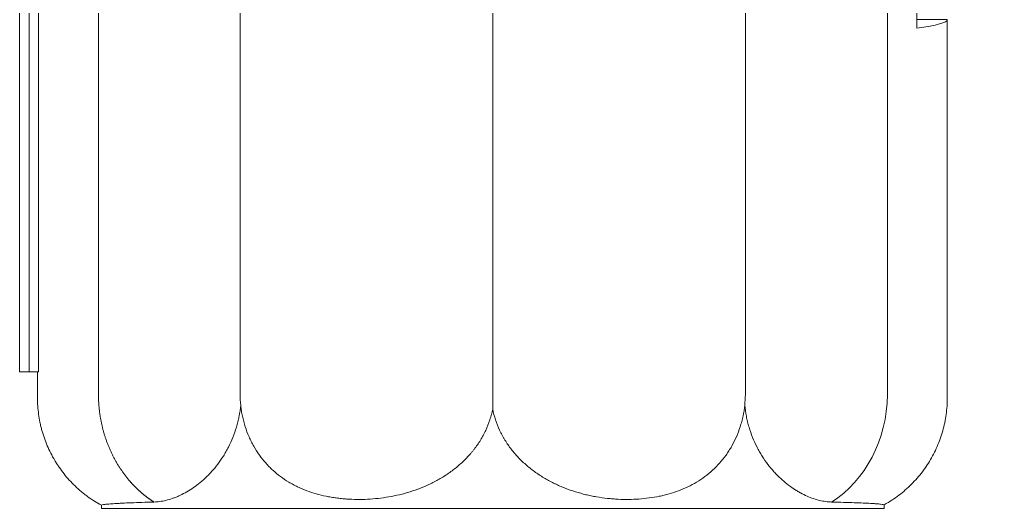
# Model space of a CAD drawing. Header units: inches. Extents: x 21126 to 21898, y -6726 to -5634.
# Drawn here: x 21162.8 to 21215.6, y -6566.3 to -6539.9 of the extents above; entities that cross this region are included whole.
import ezdxf

# ---------------------------------------------------------------- set-up
doc = ezdxf.new("R2010")
doc.units = ezdxf.units.IN
doc.header["$LTSCALE"] = 4.84
doc.header["$MEASUREMENT"] = 0
doc.linetypes.add('CENTER', pattern=[0.6, 0.375, -0.075, 0.075, -0.075])
doc.layers.get('0').update_dxf_attribs({"linetype": 'CONTINUOUS', "lineweight": 13})

msp = doc.modelspace()

# ---------------------------------------------------------------- linework, layer by layer
at = {"ltscale": 0.5}
for p, q in [((21167.03, -6483.675), (21167.03, -6560.162)), ((21174.665, -6560.045), (21174.665, -6483.792)), ((21188.282, -6560.03), (21188.282, -6483.807)), ((21201.899, -6483.792), (21201.899, -6560.045)), ((21162.782, -6558.919), (21162.782, -6528.919)), ((21163.295, -6558.919), (21163.295, -6528.919)), ((21163.794, -6558.919), (21163.794, -6528.919)), ((21209.551, -6560.162), (21209.551, -6534.872)), ((21211.136, -6534.698), (21211.136, -6540.381)), ((21212.782, -6539.919), (21211.136, -6539.919)), ((21212.782, -6542.419), (21212.782, -6539.919)), ((21212.782, -6560.317), (21212.782, -6540.419)), ((21212.782, -6560.317), (21212.782, -6542.419)), ((21163.295, -6558.919), (21162.782, -6558.919)), ((21163.794, -6558.919), (21163.295, -6558.919)), ((21163.746, -6558.919), (21163.746, -6560.318)), ((21163.746, -6560.318), (21163.746, -6558.919)), ((21167.193, -6566.286), (21167.193, -6566.117)), ((21167.193, -6566.117), (21167.193, -6566.286)), ((21209.371, -6566.097), (21209.371, -6566.286)), ((21209.371, -6566.286), (21209.371, -6566.097)), ((21209.371, -6566.286), (21167.193, -6566.286))]:
    msp.add_line(p, q, dxfattribs=at)
for centre, major_axis, ratio, start_param, end_param in [((21188.282, -6539.919), (24.5, 0), 0.052408, 5.914551, 6.283185), ((21203.822, -6560.162), (0.201, 6.597), 0.868033, 3.672309, 4.738884)]:
    msp.add_ellipse(centre, major_axis=major_axis, ratio=ratio, start_param=start_param, end_param=end_param, dxfattribs=at)
at = {"color": 1, "linetype": 'CENTER'}
msp.add_spline([(21200.396, -6608.575), (21208.638, -6619.388), (21210.448, -6620.147), (21234.995, -6623.39), (21254.797, -6603.619), (21262.91, -6553.294), (21269.827, -6482.863)], degree=3, dxfattribs=at)
at = {"ltscale": 0.5}
for points, knots in [([(21167.193, -6566.117), (21166.935, -6565.977), (21166.687, -6565.819), (21166.389, -6565.601), (21166.33, -6565.556), (21166.242, -6565.488), (21166.213, -6565.464), (21166.156, -6565.418), (21166.013, -6565.299), (21165.876, -6565.176), (21165.558, -6564.87), (21165.36, -6564.653), (21165.086, -6564.308), (21164.999, -6564.19), (21164.873, -6564.007), (21164.832, -6563.945), (21164.771, -6563.852), (21164.752, -6563.82), (21164.713, -6563.757), (21164.693, -6563.725), (21164.523, -6563.439), (21164.39, -6563.176), (21164.16, -6562.636), (21164.063, -6562.359), (21163.964, -6562.003), (21163.946, -6561.932), (21163.911, -6561.787), (21163.895, -6561.715), (21163.85, -6561.496), (21163.826, -6561.35), (21163.766, -6560.911), (21163.746, -6560.615), (21163.746, -6560.318)], [0, 0, 0, 0, 0.125, 0.125, 0.15625, 0.15625, 0.171875, 0.171875, 0.1875, 0.25, 0.25, 0.375, 0.375, 0.4375, 0.4375, 0.46875, 0.46875, 0.484375, 0.484375, 0.5, 0.5, 0.625, 0.625, 0.75, 0.75, 0.78125, 0.78125, 0.8125, 0.8125, 0.875, 0.875, 1, 1, 1, 1]), ([(21163.746, -6560.318), (21163.746, -6560.615), (21163.766, -6560.911), (21163.826, -6561.35), (21163.85, -6561.496), (21163.895, -6561.715), (21163.911, -6561.787), (21163.946, -6561.932), (21163.964, -6562.003), (21164.063, -6562.359), (21164.16, -6562.636), (21164.39, -6563.176), (21164.523, -6563.439), (21164.693, -6563.725), (21164.713, -6563.757), (21164.752, -6563.82), (21164.771, -6563.852), (21164.832, -6563.945), (21164.873, -6564.007), (21164.999, -6564.19), (21165.086, -6564.308), (21165.36, -6564.653), (21165.558, -6564.87), (21165.876, -6565.176), (21166.013, -6565.299), (21166.156, -6565.418), (21166.213, -6565.464), (21166.242, -6565.488), (21166.33, -6565.556), (21166.389, -6565.601), (21166.687, -6565.819), (21166.935, -6565.977), (21167.193, -6566.117)], [0, 0, 0, 0, 0.125, 0.125, 0.1875, 0.1875, 0.21875, 0.21875, 0.25, 0.25, 0.375, 0.375, 0.5, 0.5, 0.515625, 0.515625, 0.53125, 0.53125, 0.5625, 0.5625, 0.625, 0.625, 0.75, 0.75, 0.8125, 0.828125, 0.828125, 0.84375, 0.84375, 0.875, 0.875, 1, 1, 1, 1]), ([(21167.03, -6560.162), (21167.031, -6560.189), (21167.031, -6560.243), (21167.033, -6560.323), (21167.036, -6560.405), (21167.039, -6560.486), (21167.044, -6560.568), (21167.049, -6560.65), (21167.055, -6560.732), (21167.063, -6560.815), (21167.071, -6560.898), (21167.08, -6560.981), (21167.09, -6561.064), (21167.101, -6561.148), (21167.113, -6561.232), (21167.126, -6561.316), (21167.14, -6561.4), (21167.155, -6561.484), (21167.171, -6561.568), (21167.188, -6561.653), (21167.206, -6561.737), (21167.225, -6561.822), (21167.245, -6561.906), (21167.266, -6561.991), (21167.288, -6562.075), (21167.312, -6562.16), (21167.336, -6562.244), (21167.361, -6562.328), (21167.388, -6562.412), (21167.415, -6562.496), (21167.444, -6562.58), (21167.473, -6562.663), (21167.504, -6562.747), (21167.536, -6562.83), (21167.568, -6562.912), (21167.602, -6562.995), (21167.637, -6563.077), (21167.673, -6563.159), (21167.71, -6563.24), (21167.748, -6563.321), (21167.787, -6563.401), (21167.827, -6563.481), (21167.869, -6563.56), (21167.911, -6563.639), (21167.954, -6563.718), (21167.998, -6563.795), (21168.044, -6563.873), (21168.09, -6563.949), (21168.137, -6564.025), (21168.185, -6564.1), (21168.234, -6564.175), (21168.284, -6564.248), (21168.335, -6564.321), (21168.387, -6564.393), (21168.44, -6564.465), (21168.494, -6564.535), (21168.548, -6564.605), (21168.604, -6564.674), (21168.66, -6564.742), (21168.707, -6564.796), (21168.743, -6564.838), (21168.768, -6564.867), (21168.794, -6564.896), (21168.82, -6564.924), (21168.846, -6564.953), (21168.872, -6564.981), (21168.899, -6565.009), (21168.925, -6565.037), (21168.952, -6565.064), (21168.978, -6565.092), (21169.005, -6565.119), (21169.032, -6565.146), (21169.06, -6565.173), (21169.087, -6565.2), (21169.114, -6565.226), (21169.142, -6565.253), (21169.17, -6565.279), (21169.197, -6565.305), (21169.225, -6565.33), (21169.254, -6565.356), (21169.282, -6565.381), (21169.31, -6565.406), (21169.339, -6565.431), (21169.367, -6565.455), (21169.396, -6565.48), (21169.425, -6565.504), (21169.454, -6565.528), (21169.483, -6565.552), (21169.512, -6565.575), (21169.541, -6565.598), (21169.57, -6565.622), (21169.6, -6565.644), (21169.63, -6565.667), (21169.659, -6565.689), (21169.689, -6565.712), (21169.719, -6565.733), (21169.749, -6565.755), (21169.779, -6565.777), (21169.809, -6565.798), (21169.839, -6565.819), (21169.87, -6565.84), (21169.9, -6565.86), (21169.931, -6565.881), (21169.961, -6565.901), (21169.992, -6565.921), (21170.012, -6565.934), (21170.023, -6565.94)], [0, 0, 0, 0, 0.01141, 0.022876, 0.034398, 0.045976, 0.057608, 0.069296, 0.081037, 0.092832, 0.104679, 0.116579, 0.128531, 0.140533, 0.152586, 0.164689, 0.17684, 0.18904, 0.201288, 0.213582, 0.225922, 0.238307, 0.250736, 0.263209, 0.275725, 0.288282, 0.300879, 0.313517, 0.326193, 0.338907, 0.351658, 0.364445, 0.377266, 0.390121, 0.403009, 0.415928, 0.428878, 0.441857, 0.454864, 0.467898, 0.480957, 0.494042, 0.507149, 0.520279, 0.53343, 0.5466, 0.559789, 0.572995, 0.586216, 0.599453, 0.612702, 0.625964, 0.639236, 0.652517, 0.665807, 0.679103, 0.692405, 0.70571, 0.719019, 0.732328, 0.738187, 0.744046, 0.749904, 0.755762, 0.76162, 0.767477, 0.773333, 0.779189, 0.785044, 0.790897, 0.79675, 0.802601, 0.808451, 0.814299, 0.820146, 0.825991, 0.831835, 0.837676, 0.843515, 0.849352, 0.855187, 0.86102, 0.86685, 0.872677, 0.878502, 0.884323, 0.890142, 0.895958, 0.901771, 0.90758, 0.913386, 0.919189, 0.924988, 0.930783, 0.936575, 0.942362, 0.948146, 0.953925, 0.959701, 0.965471, 0.971238, 0.977, 0.982757, 0.98851, 0.994257, 1, 1, 1, 1]), ([(21188.282, -6560.03), (21188.282, -6560.179), (21188.282, -6560.328), (21188.282, -6560.626), (21188.282, -6560.776), (21188.282, -6560.925)], [0, 0, 0, 0, 0.5, 0.5, 1, 1, 1, 1]), ([(21212.782, -6560.317), (21212.782, -6560.468), (21212.772, -6560.768), (21212.726, -6561.217), (21212.649, -6561.662), (21212.542, -6562.1), (21212.406, -6562.529), (21212.24, -6562.95), (21212.046, -6563.358), (21211.826, -6563.75), (21211.578, -6564.127), (21211.305, -6564.487), (21211.009, -6564.827), (21210.691, -6565.145), (21210.35, -6565.442), (21209.99, -6565.715), (21209.661, -6565.931), (21209.452, -6566.052), (21209.371, -6566.097)], [0, 0, 0, 0, 0.064036, 0.128073, 0.192109, 0.256146, 0.320182, 0.384218, 0.448255, 0.512291, 0.576327, 0.640364, 0.7044, 0.768437, 0.832473, 0.896509, 0.960546, 1, 1, 1, 1]), ([(21209.371, -6566.097), (21209.452, -6566.052), (21209.661, -6565.931), (21209.99, -6565.715), (21210.35, -6565.442), (21210.691, -6565.145), (21211.009, -6564.827), (21211.305, -6564.487), (21211.578, -6564.127), (21211.826, -6563.75), (21212.046, -6563.358), (21212.24, -6562.95), (21212.406, -6562.529), (21212.542, -6562.1), (21212.649, -6561.662), (21212.726, -6561.217), (21212.772, -6560.768), (21212.782, -6560.468), (21212.782, -6560.317)], [0, 0, 0, 0, 0.039454, 0.103491, 0.167527, 0.231563, 0.2956, 0.359636, 0.423673, 0.487709, 0.551745, 0.615782, 0.679818, 0.743854, 0.807891, 0.871927, 0.935964, 1, 1, 1, 1]), ([(21170.023, -6565.94), (21170.074, -6565.939), (21170.126, -6565.936), (21170.231, -6565.927), (21170.284, -6565.921), (21170.446, -6565.899), (21170.664, -6565.858), (21170.891, -6565.793), (21171.064, -6565.734), (21171.151, -6565.702), (21171.239, -6565.667), (21171.298, -6565.642), (21171.327, -6565.629), (21171.475, -6565.564), (21171.594, -6565.505), (21171.832, -6565.374), (21171.952, -6565.301), (21172.19, -6565.143), (21172.309, -6565.056), (21172.547, -6564.868), (21172.665, -6564.766), (21172.812, -6564.628), (21172.842, -6564.6), (21172.9, -6564.543), (21172.958, -6564.485), (21173.016, -6564.424), (21173.073, -6564.363), (21173.102, -6564.332), (21173.243, -6564.175), (21173.353, -6564.043), (21173.565, -6563.764), (21173.666, -6563.617), (21173.812, -6563.386), (21173.883, -6563.267), (21173.951, -6563.144), (21173.996, -6563.061), (21174.018, -6563.019), (21174.126, -6562.808), (21174.206, -6562.634), (21174.349, -6562.275), (21174.414, -6562.091), (21174.498, -6561.806), (21174.537, -6561.662), (21174.571, -6561.515), (21174.587, -6561.44), (21174.592, -6561.415), (21174.603, -6561.366), (21174.608, -6561.341), (21174.651, -6561.116), (21174.679, -6560.917), (21174.698, -6560.717)], [0, 0, 0, 0, 0.03125, 0.03125, 0.0625, 0.0625, 0.125, 0.1875, 0.1875, 0.21875, 0.234375, 0.234375, 0.25, 0.25, 0.3125, 0.3125, 0.375, 0.375, 0.4375, 0.4375, 0.5, 0.5, 0.515625, 0.515625, 0.53125, 0.546875, 0.546875, 0.5625, 0.5625, 0.625, 0.625, 0.6875, 0.6875, 0.71875, 0.734375, 0.734375, 0.75, 0.75, 0.8125, 0.8125, 0.875, 0.875, 0.90625, 0.921875, 0.921875, 0.929687, 0.929687, 0.9375, 0.9375, 1, 1, 1, 1]), ([(21174.698, -6560.717), (21174.7, -6560.742), (21174.703, -6560.767), (21174.709, -6560.817), (21174.719, -6560.893), (21174.745, -6561.067), (21174.772, -6561.213), (21174.834, -6561.504), (21174.884, -6561.693), (21175.002, -6562.063), (21175.07, -6562.244), (21175.167, -6562.466), (21175.187, -6562.51), (21175.228, -6562.597), (21175.29, -6562.727), (21175.357, -6562.852), (21175.497, -6563.098), (21175.597, -6563.255), (21175.811, -6563.555), (21175.925, -6563.698), (21176.077, -6563.869), (21176.108, -6563.903), (21176.17, -6563.97), (21176.202, -6564.003), (21176.298, -6564.1), (21176.364, -6564.163), (21176.563, -6564.346), (21176.702, -6564.46), (21176.989, -6564.673), (21177.137, -6564.772), (21177.367, -6564.91), (21177.445, -6564.955), (21177.564, -6565.019), (21177.604, -6565.04), (21177.684, -6565.08), (21177.725, -6565.1), (21177.927, -6565.197), (21178.092, -6565.267), (21178.428, -6565.394), (21178.599, -6565.45), (21178.947, -6565.55), (21179.124, -6565.593), (21179.394, -6565.649), (21179.485, -6565.666), (21179.667, -6565.697), (21179.851, -6565.725), (21180.082, -6565.753), (21180.222, -6565.766), (21180.316, -6565.774), (21180.363, -6565.777), (21180.597, -6565.793), (21180.973, -6565.808), (21181.54, -6565.796), (21182.108, -6565.75), (21182.679, -6565.67), (21183.061, -6565.592), (21183.347, -6565.523), (21183.443, -6565.499), (21183.634, -6565.446), (21183.729, -6565.418), (21184.013, -6565.33), (21184.199, -6565.265), (21184.568, -6565.12), (21184.75, -6565.041), (21185.108, -6564.868), (21185.284, -6564.775), (21185.544, -6564.622), (21185.63, -6564.57), (21185.757, -6564.487), (21185.8, -6564.459), (21185.883, -6564.403), (21185.925, -6564.374), (21186.13, -6564.228), (21186.289, -6564.105), (21186.593, -6563.844), (21186.74, -6563.706), (21186.949, -6563.489), (21187.017, -6563.414), (21187.116, -6563.299), (21187.149, -6563.261), (21187.214, -6563.182), (21187.246, -6563.142), (21187.402, -6562.941), (21187.517, -6562.776), (21187.727, -6562.434), (21187.822, -6562.258), (21187.992, -6561.895), (21188.066, -6561.708), (21188.145, -6561.467), (21188.16, -6561.418), (21188.182, -6561.345), (21188.189, -6561.32), (21188.202, -6561.271), (21188.235, -6561.148), (21188.263, -6561.024), (21188.282, -6560.925)], [0, 0, 0, 0, 0.003906, 0.003906, 0.007812, 0.015625, 0.03125, 0.03125, 0.0625, 0.0625, 0.09375, 0.09375, 0.101563, 0.101563, 0.109375, 0.125, 0.125, 0.15625, 0.15625, 0.1875, 0.1875, 0.195312, 0.195312, 0.203125, 0.203125, 0.21875, 0.21875, 0.25, 0.25, 0.28125, 0.28125, 0.296875, 0.296875, 0.304687, 0.304687, 0.3125, 0.3125, 0.34375, 0.34375, 0.375, 0.375, 0.40625, 0.40625, 0.421875, 0.421875, 0.4375, 0.453125, 0.460937, 0.460937, 0.46875, 0.46875, 0.5, 0.53125, 0.5625, 0.59375, 0.625, 0.625, 0.640625, 0.640625, 0.65625, 0.65625, 0.6875, 0.6875, 0.71875, 0.71875, 0.75, 0.75, 0.765625, 0.765625, 0.773438, 0.773438, 0.78125, 0.78125, 0.8125, 0.8125, 0.84375, 0.84375, 0.859375, 0.859375, 0.867188, 0.867188, 0.875, 0.875, 0.90625, 0.90625, 0.9375, 0.9375, 0.96875, 0.96875, 0.976563, 0.976563, 0.980469, 0.980469, 0.984375, 1, 1, 1, 1]), ([(21188.282, -6560.925), (21188.32, -6561.124), (21188.371, -6561.319), (21188.495, -6561.7), (21188.569, -6561.886), (21188.696, -6562.159), (21188.741, -6562.249), (21188.813, -6562.383), (21188.837, -6562.427), (21188.888, -6562.515), (21188.914, -6562.559), (21189.047, -6562.776), (21189.162, -6562.941), (21189.409, -6563.258), (21189.54, -6563.41), (21189.749, -6563.628), (21189.82, -6563.699), (21189.967, -6563.837), (21190.042, -6563.905), (21190.273, -6564.103), (21190.432, -6564.227), (21190.76, -6564.459), (21190.928, -6564.568), (21191.273, -6564.771), (21191.45, -6564.865), (21191.675, -6564.974), (21191.721, -6564.995), (21191.812, -6565.037), (21191.949, -6565.099), (21192.087, -6565.156), (21192.365, -6565.265), (21192.551, -6565.33), (21192.927, -6565.447), (21193.117, -6565.499), (21193.403, -6565.568), (21193.499, -6565.589), (21193.643, -6565.619), (21193.691, -6565.628), (21193.787, -6565.646), (21193.835, -6565.655), (21194.076, -6565.697), (21194.269, -6565.724), (21194.51, -6565.75), (21194.558, -6565.755), (21194.655, -6565.764), (21194.703, -6565.768), (21194.847, -6565.78), (21194.943, -6565.786), (21195.229, -6565.8), (21195.418, -6565.804), (21195.794, -6565.8), (21196.166, -6565.785), (21196.533, -6565.748), (21196.897, -6565.699), (21197.077, -6565.668), (21197.346, -6565.613), (21197.435, -6565.593), (21197.568, -6565.56), (21197.612, -6565.549), (21197.701, -6565.525), (21197.745, -6565.513), (21197.964, -6565.45), (21198.136, -6565.394), (21198.472, -6565.267), (21198.637, -6565.197), (21198.958, -6565.043), (21199.115, -6564.959), (21199.421, -6564.776), (21199.57, -6564.676), (21199.861, -6564.461), (21200, -6564.346), (21200.266, -6564.104), (21200.393, -6563.975), (21200.634, -6563.703), (21200.749, -6563.56), (21200.884, -6563.371), (21200.911, -6563.333), (21200.963, -6563.255), (21200.989, -6563.216), (21201.065, -6563.097), (21201.114, -6563.016), (21201.254, -6562.77), (21201.338, -6562.6), (21201.491, -6562.251), (21201.559, -6562.071), (21201.649, -6561.792), (21201.676, -6561.697), (21201.714, -6561.553), (21201.727, -6561.505), (21201.744, -6561.432), (21201.75, -6561.408), (21201.761, -6561.359), (21201.809, -6561.138), (21201.845, -6560.916), (21201.866, -6560.717)], [0, 0, 0, 0, 0.03125, 0.03125, 0.0625, 0.0625, 0.078125, 0.078125, 0.085938, 0.085938, 0.09375, 0.09375, 0.125, 0.125, 0.15625, 0.15625, 0.171875, 0.171875, 0.1875, 0.1875, 0.21875, 0.21875, 0.25, 0.25, 0.28125, 0.28125, 0.289063, 0.289063, 0.296875, 0.3125, 0.3125, 0.34375, 0.34375, 0.375, 0.375, 0.390625, 0.390625, 0.398438, 0.398438, 0.40625, 0.40625, 0.4375, 0.4375, 0.445313, 0.445313, 0.453125, 0.453125, 0.46875, 0.46875, 0.5, 0.5, 0.53125, 0.5625, 0.5625, 0.59375, 0.59375, 0.609375, 0.609375, 0.617188, 0.617188, 0.625, 0.625, 0.65625, 0.65625, 0.6875, 0.6875, 0.71875, 0.71875, 0.75, 0.75, 0.78125, 0.78125, 0.8125, 0.8125, 0.84375, 0.84375, 0.851563, 0.851563, 0.859375, 0.859375, 0.875, 0.875, 0.90625, 0.90625, 0.9375, 0.9375, 0.953125, 0.953125, 0.960938, 0.960938, 0.964844, 0.964844, 0.96875, 1, 1, 1, 1]), ([(21201.866, -6560.717), (21201.885, -6560.919), (21201.914, -6561.119), (21201.962, -6561.368), (21201.977, -6561.443), (21201.994, -6561.517), (21202.005, -6561.566), (21202.011, -6561.591), (21202.041, -6561.714), (21202.068, -6561.811), (21202.152, -6562.097), (21202.217, -6562.282), (21202.361, -6562.64), (21202.441, -6562.814), (21202.57, -6563.066), (21202.614, -6563.148), (21202.684, -6563.27), (21202.708, -6563.31), (21202.755, -6563.39), (21202.78, -6563.429), (21202.902, -6563.623), (21203.004, -6563.77), (21203.216, -6564.049), (21203.326, -6564.181), (21203.495, -6564.369), (21203.581, -6564.46), (21203.668, -6564.547), (21203.726, -6564.604), (21203.756, -6564.632), (21203.904, -6564.77), (21204.023, -6564.873), (21204.262, -6565.062), (21204.383, -6565.149), (21204.564, -6565.269), (21204.625, -6565.308), (21204.716, -6565.362), (21204.746, -6565.38), (21204.807, -6565.415), (21204.837, -6565.432), (21204.987, -6565.514), (21205.106, -6565.572), (21205.34, -6565.675), (21205.455, -6565.719), (21205.683, -6565.796), (21205.795, -6565.828), (21206.016, -6565.88), (21206.125, -6565.9), (21206.338, -6565.929), (21206.443, -6565.938), (21206.546, -6565.94)], [0, 0, 0, 0, 0.0625, 0.0625, 0.078125, 0.085937, 0.085937, 0.09375, 0.09375, 0.125, 0.125, 0.1875, 0.1875, 0.25, 0.25, 0.28125, 0.28125, 0.296875, 0.296875, 0.3125, 0.3125, 0.375, 0.375, 0.4375, 0.4375, 0.46875, 0.484375, 0.484375, 0.5, 0.5, 0.5625, 0.5625, 0.625, 0.625, 0.65625, 0.65625, 0.671875, 0.671875, 0.6875, 0.6875, 0.75, 0.75, 0.8125, 0.8125, 0.875, 0.875, 0.9375, 0.9375, 1, 1, 1, 1]), ([(21167.193, -6566.117), (21167.193, -6566.109), (21167.208, -6566.101), (21167.269, -6566.086), (21167.359, -6566.071), (21167.584, -6566.049), (21167.793, -6566.034), (21167.972, -6566.022), (21168.036, -6566.019), (21168.137, -6566.013), (21168.172, -6566.011), (21168.243, -6566.007), (21168.279, -6566.006), (21168.466, -6565.996), (21168.629, -6565.989), (21168.981, -6565.975), (21169.36, -6565.961), (21169.793, -6565.947), (21170.023, -6565.94)], [0, 0, 0, 0, 0.125, 0.125, 0.25, 0.375, 0.5, 0.5, 0.5625, 0.5625, 0.59375, 0.59375, 0.625, 0.625, 0.75, 0.75, 0.875, 1, 1, 1, 1]), ([(21206.546, -6565.94), (21206.777, -6565.946), (21207.211, -6565.958), (21207.778, -6565.977), (21208.262, -6565.996), (21208.53, -6566.009), (21208.71, -6566.019), (21208.766, -6566.022), (21208.845, -6566.027), (21208.871, -6566.029), (21208.92, -6566.032), (21208.943, -6566.034), (21209.056, -6566.043), (21209.131, -6566.049), (21209.251, -6566.063), (21209.341, -6566.076), (21209.371, -6566.09), (21209.371, -6566.097)], [0, 0, 0, 0, 0.125, 0.25, 0.375, 0.5, 0.5, 0.5625, 0.5625, 0.59375, 0.59375, 0.625, 0.625, 0.75, 0.75, 0.875, 1, 1, 1, 1])]:
    msp.add_open_spline(points, degree=3, knots=knots, dxfattribs=at)
for points in [[(21174.665, -6560.044), (21174.665, -6560.079), (21174.666, -6560.115), (21174.666, -6560.15)], [(21174.666, -6560.15), (21174.669, -6560.339), (21174.68, -6560.528), (21174.698, -6560.717)], [(21201.898, -6560.15), (21201.895, -6560.339), (21201.884, -6560.528), (21201.866, -6560.717)], [(21201.899, -6560.044), (21201.899, -6560.079), (21201.898, -6560.115), (21201.898, -6560.15)]]:
    msp.add_open_spline(points, degree=3, dxfattribs=at)

doc.saveas('drawing.dxf')
